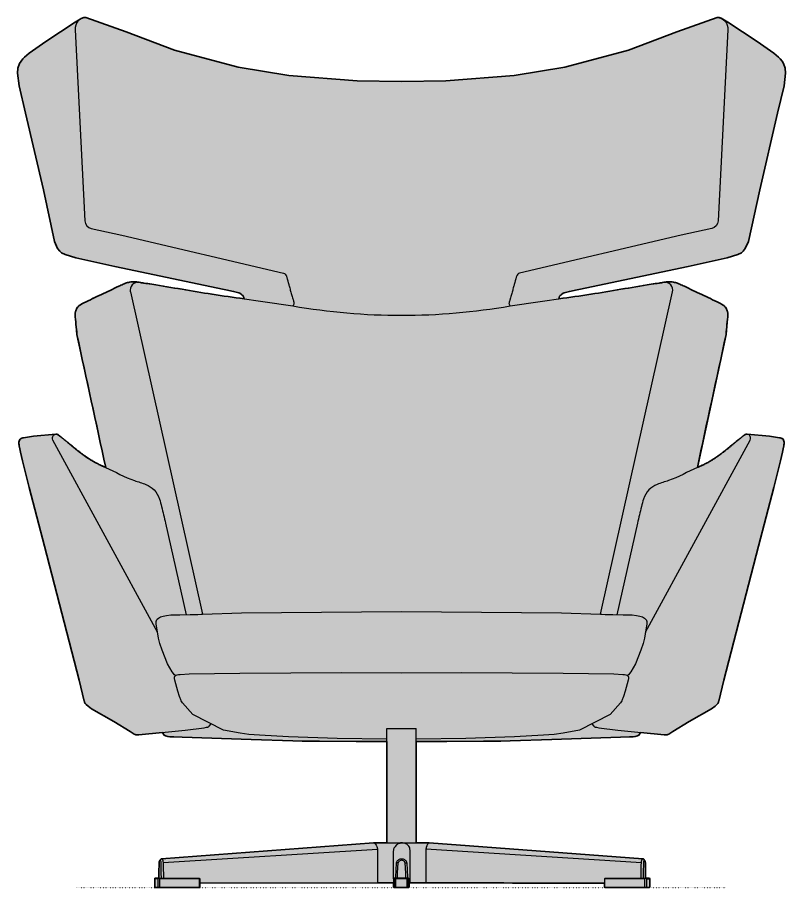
# Model space of a CAD drawing. Header units: millimetres. Extents: x -75 to 2098, y -1378 to 1089.
# Drawn here: x -73 to 888, y 0 to 1089 of the extents above; entities that cross this region are included whole.
import ezdxf

# ---------------------------------------------------------------- set-up
doc = ezdxf.new("R2010")
doc.units = ezdxf.units.MM
doc.linetypes.add('Dots', pattern=[1, 0, -1])
doc.layers.add('Blocks', color=7, linetype='Continuous')
doc.layers.add('Blocks$Fill', color=7, linetype='Continuous', true_color=0xffffff)
for name, color, linetype, lineweight, true_color in [('Blocks$Inner', 7, 'Continuous', 25, 0x007f00), ('Blocks$Outline', 7, 'Continuous', 35, 0xff3f3f), ('Groud', 7, 'Dots', 25, 0x243775)]:
    doc.layers.add(name, color=color, linetype=linetype, lineweight=lineweight, true_color=true_color)

# ---------------------------------------------------------------- blocks, each defined once
blk = doc.blocks.new('Oksen Lounge Chair Front')
at = {"layer": 'Blocks$Fill'}
blk.add_hatch(color=256, dxfattribs=at).paths.add_polyline_path([(-25.3, 567.4), (-53.2, 564.9), (-65.9, 563.1), (-66.8, 562.9), (-67.5, 562.7), (-68, 562.5), (-68.5, 562.3), (-69.2, 562), (-70.1, 561.2), (-70.9, 560.1), (-71.3, 558.8), (-71.5, 557.5), (-71.4, 555.3), (-71.3, 554.1), (-71.1, 552.8), (-70.5, 549.2), (-69.6, 545.1), (10.3, 233.2), (10.5, 232.8), (10.8, 232), (11, 231.4), (11.6, 230.4), (12, 229.8), (12.6, 229.2), (15, 226.9), (19.4, 223.9), (47.5, 207.8), (67.7, 195.3), (72.9, 191.9), (73.9, 191.5), (74.2, 191.4), (74.4, 191.4), (74.6, 191.3), (74.8, 191.3), (75, 191.3), (75.3, 191.2), (76, 191.2), (78.7, 191.2), (108.3, 194.1), (108.5, 193.4), (109.4, 191.9), (110.3, 190.9), (110.9, 190.4), (112, 189.9), (114.8, 189.2), (117.4, 188.9), (122.2, 188.6), (283, 183.2), (388.7, 183), (388.7, 56), (372.2, 56.1), (106.9, 36.2), (106.9, 36.2), (106.9, 36.2), (106.8, 36.2), (106.8, 36.2), (106.8, 36.2), (106.8, 36.2), (106.8, 36.2), (106.7, 36.2), (106.7, 36.2), (106.7, 36.1), (106.7, 36.1), (106.6, 36.1), (106.6, 36.1), (106.6, 36.1), (106.6, 36.1), (106.6, 36.1), (106.1, 35.6), (105.9, 35.3), (104.8, 34), (104.7, 33.9), (104.7, 33.9), (104.7, 33.9), (104.7, 33.8), (104.6, 33.8), (104.6, 33.7), (104.6, 33.7), (104.6, 33.7), (104.5, 33.6), (104.5, 33.6), (104.5, 33.5), (104.5, 33.5), (104.4, 33.3), (104.4, 33.2), (104.3, 33.1), (104.3, 33), (104.2, 32.8), (104.2, 32.7), (104.1, 32.5), (104.1, 32.3), (104.1, 32.1), (104, 31.8), (104, 31.6), (103.9, 31.3), (103.9, 31.1), (103.9, 30.8), (103.6, 11.6), (98.8, 11.6), (98.4, 10.9), (98.4, 0.7), (98.8, 0), (154.3, 0), (155, 0.7), (155, 5.7), (397.4, 5.8), (397.4, 0.7), (398.1, 0), (416, 0), (416.7, 0.7), (416.7, 5.7), (418.2, 5.8), (437.6, 5.8), (661.2, 5.7), (661.2, 0.7), (661.9, 0), (717.4, 0), (717.8, 0.7), (717.8, 10.9), (717.4, 11.6), (712.6, 11.6), (712.3, 30.8), (712.2, 32), (712, 33), (711.7, 33.7), (711.4, 34.1), (711.3, 34.2), (710.1, 35.6), (709.6, 36.1), (709.6, 36.1), (709.6, 36.1), (709.6, 36.1), (709.5, 36.2), (709.5, 36.2), (709.5, 36.2), (709.5, 36.2), (709.5, 36.2), (709.5, 36.2), (709.4, 36.2), (709.4, 36.2), (709.4, 36.2), (709.4, 36.2), (709.4, 36.2), (709.4, 36.2), (709.3, 36.2), (709.3, 36.2), (709.3, 36.2), (709.3, 36.2), (709.3, 36.2), (442, 56.1), (425.7, 56), (425.7, 183), (595.3, 185.2), (697.1, 188.9), (699.6, 189.2), (702.4, 189.9), (703.5, 190.4), (704.1, 190.9), (705.1, 191.9), (705.9, 193.4), (706.2, 194.1), (735.7, 191.2), (738.4, 191.2), (739.1, 191.2), (739.4, 191.3), (739.7, 191.3), (739.9, 191.3), (740.1, 191.4), (740.2, 191.4), (740.6, 191.5), (741.5, 191.9), (746.7, 195.3), (767, 207.8), (795, 223.9), (799.5, 226.9), (801.8, 229.2), (802.4, 229.8), (802.8, 230.4), (803.4, 231.4), (803.7, 232), (804, 232.8), (804.1, 233.2), (810.6, 259.8), (884.9, 549.2), (885.6, 552.8), (885.7, 554.1), (885.9, 555.3), (885.9, 557.5), (885.7, 558.8), (885.3, 560.1), (884.6, 561.2), (883.6, 562), (882.9, 562.3), (882.4, 562.5), (881.9, 562.7), (881.2, 562.9), (880.3, 563.1), (867.7, 564.9), (839.7, 567.4), (839.6, 567.5), (839.5, 567.5), (839.4, 567.5), (839.3, 567.5), (839.2, 567.5), (839.1, 567.5), (839, 567.5), (838.9, 567.5), (838.8, 567.5), (838.7, 567.5), (838.6, 567.4), (838.5, 567.4), (838.4, 567.4), (838.3, 567.4), (838.2, 567.4), (838.1, 567.4), (838, 567.3), (837.9, 567.3), (837.8, 567.3), (837.7, 567.3), (837.6, 567.2), (837.5, 567.2), (837.4, 567.2), (837.3, 567.1), (837.2, 567.1), (837.1, 567), (837, 567), (836.9, 567), (836.8, 566.9), (836.8, 566.9), (836.7, 566.8), (836.6, 566.8), (824.6, 557.1), (815.3, 549.4), (810.5, 545.6), (805.7, 542), (800.8, 538.5), (798.4, 536.9), (795.8, 535.3), (793.3, 533.7), (790.7, 532.3), (788.1, 530.8), (785.4, 529.5), (777.4, 525.8), (813.3, 692.3), (815.6, 717.3), (815.1, 720.9), (813.4, 725.1), (812.5, 726.5), (811.9, 727.1), (811, 728), (810.1, 728.8), (809, 729.5), (807.7, 730.3), (804.7, 731.9), (782.8, 742.4), (755.5, 755.3), (752.5, 756.5), (750.1, 757.2), (749.5, 757.4), (748.9, 757.5), (748.3, 757.7), (747.7, 757.8), (747.2, 757.9), (746.7, 757.9), (746.2, 758), (745.7, 758.1), (745.2, 758.1), (744.7, 758.1), (743.8, 758.2), (742.8, 758.2), (741.8, 758.2), (740.8, 758.1), (739.8, 758.1), (738.7, 758), (735.3, 757.6), (729.6, 756.6), (719.4, 755.2), (604, 736.9), (604.4, 738.7), (605.1, 740.1), (605.6, 740.9), (606.4, 741.7), (607.4, 742.5), (609.5, 743.9), (610.7, 744.4), (617.3, 746.2), (626.9, 748.2), (814.5, 788.2), (828, 792.2), (832.6, 794.7), (834.6, 796.5), (837.4, 800.1), (841.3, 808.8), (855.4, 873.5), (885.8, 1003.4), (887.8, 1019.2), (887.1, 1025.6), (885, 1031.4), (883.3, 1034.3), (880.8, 1037.3), (878.9, 1039.3), (872.9, 1044.3), (852.4, 1058.8), (815.4, 1083.4), (809.4, 1087.1), (808.1, 1087.7), (807, 1088.2), (805.8, 1088.6), (804.7, 1088.9), (803.5, 1089.1), (802, 1089.2), (751.7, 1071.1), (691.3, 1048.2), (611.6, 1026.8), (548.2, 1016.6), (462.8, 1009.7), (407.2, 1009), (351.7, 1009.7), (266.3, 1016.6), (202.8, 1026.8), (123.1, 1048.2), (62.7, 1071.1), (12.4, 1089.2), (10.9, 1089.1), (9.7, 1088.9), (8.6, 1088.6), (7.5, 1088.2), (6.3, 1087.7), (5, 1087.1), (-1, 1083.4), (-37.9, 1058.8), (-58.5, 1044.3), (-64.4, 1039.3), (-66.4, 1037.3), (-68.8, 1034.3), (-70.6, 1031.4), (-72.7, 1025.6), (-73.3, 1019.2), (-71.3, 1003.4), (-63.1, 969.5), (-26.9, 808.8), (-23, 800.1), (-20.2, 796.5), (-18.2, 794.7), (-13.6, 792.2), (-0.1, 788.2), (48.7, 777.5), (197.1, 746.2), (203.7, 744.4), (204.9, 743.9), (207, 742.5), (208, 741.7), (208.8, 740.9), (209.3, 740.1), (210, 738.7), (210.4, 736.9), (84.8, 756.6), (79.1, 757.6), (78.9, 757.6), (75.7, 758), (74.6, 758.1), (73.6, 758.1), (72.7, 758.2), (71.7, 758.2), (70.7, 758.2), (69.7, 758.1), (69.2, 758.1), (68.7, 758.1), (68.2, 758), (67.7, 757.9), (67.2, 757.9), (66.8, 757.8), (66.1, 757.7), (65.5, 757.5), (64.9, 757.4), (64.3, 757.2), (61.9, 756.5), (58.9, 755.3), (53.4, 752.7), (9.8, 731.9), (6.7, 730.3), (5.5, 729.5), (4.4, 728.8), (3.4, 728), (2.6, 727.1), (2, 726.5), (1, 725.1), (-0.7, 720.9), (-1.2, 717.3), (1.1, 692.3), (37.1, 525.8), (29, 529.5), (26.3, 530.8), (23.7, 532.3), (21.1, 533.7), (18.6, 535.3), (16.1, 536.9), (13.6, 538.5), (8.7, 542), (3.9, 545.6), (-10.2, 557.1), (-22.2, 566.8), (-22.3, 566.8), (-22.3, 566.9), (-22.4, 566.9), (-22.5, 567), (-22.6, 567), (-22.7, 567), (-22.8, 567.1), (-22.9, 567.1), (-23, 567.2), (-23.1, 567.2), (-23.1, 567.2), (-23.2, 567.3), (-23.3, 567.3), (-23.4, 567.3), (-23.5, 567.3), (-23.6, 567.4), (-23.7, 567.4), (-23.8, 567.4), (-23.9, 567.4), (-24, 567.4), (-24.1, 567.4), (-24.3, 567.5), (-24.4, 567.5), (-24.5, 567.5), (-24.6, 567.5), (-24.7, 567.5), (-24.8, 567.5), (-24.9, 567.5), (-25, 567.5), (-25.1, 567.5), (-25.2, 567.5)], flags=0)
at = {"layer": 'Blocks$Inner'}
for p, q in [((-1.2, 1073.8), (11.1, 834.6)), ((815.6, 1073.8), (803.3, 834.6)), ((68, 745.5), (158.1, 342.2)), ((656.4, 342.2), (746.4, 745.5)), ((101.9, 319.9), (-29.1, 560.1)), ((712.5, 319.9), (843.6, 560.1)), ((425.7, 55.4), (425.7, 199.3)), ((108.5, 193.4), (108.3, 194.1)), ((705.9, 193.4), (706.2, 194.1)), ((102.5, 10.9), (102.5, 0.7)), ((105, 0.7), (105, 10.9)), ((398.3, 0.7), (398.3, 10.9)), ((400.3, 0.7), (400.3, 10.9)), ((413.7, 10.9), (413.7, 0.7)), ((415.7, 0.7), (415.7, 10.9)), ((711.6, 0.7), (711.6, 10.9)), ((714, 0.7), (714, 10.9)), ((661.9, 0), (661.2, 0.7))]:
    blk.add_line(p, q, dxfattribs=at)
for points in [[(210.5, 736.6), (210, 738.7), (209.3, 740.1), (208.8, 740.9), (208, 741.7), (207, 742.5), (204.9, 743.9), (203.7, 744.4), (197.1, 746.2), (187.6, 748.2), (185.3, 748.7), (48.7, 777.5), (-0.1, 788.2), (-13.6, 792.2), (-18.2, 794.7), (-20.2, 796.5), (-23, 800.1), (-26.9, 808.8), (-40.9, 873.5), (-63.1, 969.5), (-71.3, 1003.4), (-73.3, 1019.2), (-72.7, 1025.6), (-70.6, 1031.4), (-68.8, 1034.3), (-66.4, 1037.3), (-64.4, 1039.3), (-58.5, 1044.3), (-37.9, 1058.8), (-1, 1083.4), (5, 1087.1), (6.3, 1087.7), (7.5, 1088.2), (8.6, 1088.6), (9.7, 1088.9), (10.9, 1089.1), (12.4, 1089.2), (62.7, 1071.1), (123.1, 1048.2), (202.8, 1026.8), (266.3, 1016.6), (351.7, 1009.7), (407.2, 1009), (462.8, 1009.7), (548.2, 1016.6), (611.6, 1026.8), (691.3, 1048.2), (751.7, 1071.1), (802, 1089.2), (803.5, 1089.1), (804.7, 1088.9), (805.8, 1088.6), (807, 1088.2), (808.1, 1087.7), (809.4, 1087.1), (815.4, 1083.4), (852.4, 1058.8), (872.9, 1044.3), (878.9, 1039.3), (880.8, 1037.3), (883.3, 1034.3), (885, 1031.4), (887.1, 1025.6), (887.8, 1019.2), (885.8, 1003.4), (877.5, 969.5), (855.4, 873.5), (841.3, 808.8), (837.4, 800.1), (834.6, 796.5), (832.6, 794.7), (828, 792.2), (814.5, 788.2), (765.7, 777.5), (629.2, 748.7), (626.9, 748.2), (617.3, 746.2), (610.7, 744.4), (609.5, 743.9), (607.4, 742.5), (606.4, 741.7), (605.6, 740.9), (605.1, 740.1), (604.4, 738.7), (604, 736.6)], [(19, 825), (57.1, 816.6), (259.5, 769)], [(795.5, 825), (757.3, 816.6), (554.9, 769)], [(37.1, 525.8), (1.1, 692.3), (-1.2, 717.3), (-0.7, 720.9), (1, 725.1), (2, 726.5), (2.6, 727.1), (3.4, 728), (4.4, 728.8), (5.5, 729.5), (6.7, 730.3), (9.8, 731.9), (31.7, 742.4), (53.4, 752.7), (58.9, 755.3), (61.9, 756.5)], [(84.8, 756.6), (95, 755.2), (170.2, 742.6), (268.3, 728.6), (271.3, 728.1)], [(543.1, 728.1), (546.1, 728.6), (644.2, 742.6), (719.4, 755.2), (729.6, 756.6)], [(752.5, 756.5), (755.5, 755.3), (761.1, 752.7), (782.8, 742.4), (804.7, 731.9), (807.7, 730.3), (809, 729.5), (810.1, 728.8), (811, 728), (811.9, 727.1), (812.5, 726.5), (813.4, 725.1), (815.1, 720.9), (815.6, 717.3), (813.3, 692.3), (777.4, 525.8)], [(-25.3, 567.4), (-53.2, 564.9), (-65.9, 563.1), (-66.8, 562.9), (-67.5, 562.7), (-68, 562.5), (-68.5, 562.3), (-69.2, 562), (-70.1, 561.2), (-70.9, 560.1), (-71.3, 558.8), (-71.5, 557.5), (-71.4, 555.3), (-71.3, 554.1), (-71.1, 552.8), (-70.5, 549.2), (-69.6, 545.1), (-66.9, 534.2), (-58.5, 500.8), (-39.4, 427.2), (3.8, 259.8), (10.3, 233.2), (10.5, 232.8), (10.8, 232), (11, 231.4), (11.6, 230.4), (12, 229.8), (12.6, 229.2), (15, 226.9), (19.4, 223.9), (47.5, 207.8), (67.7, 195.3), (72.9, 191.9), (73.9, 191.5), (74.2, 191.4), (74.4, 191.4), (74.6, 191.3), (74.8, 191.3), (75, 191.3), (75.3, 191.2), (76, 191.2), (78.7, 191.2), (136.6, 196.9), (160.3, 200), (163.4, 200.6), (164.5, 200.9), (165, 201), (165.4, 201.2), (165.7, 201.3), (166, 201.5), (166.3, 201.6), (166.7, 202), (169.2, 204.8)], [(645.3, 204.8), (647.7, 202), (648.1, 201.6), (648.4, 201.5), (648.7, 201.3), (649, 201.2), (649.4, 201), (649.9, 200.9), (651, 200.6), (654.1, 200), (677.8, 196.9), (735.7, 191.2), (738.4, 191.2), (739.1, 191.2), (739.4, 191.3), (739.7, 191.3), (739.9, 191.3), (740.1, 191.4), (740.2, 191.4), (740.6, 191.5), (741.5, 191.9), (746.7, 195.3), (767, 207.8), (795, 223.9), (799.5, 226.9), (801.8, 229.2), (802.4, 229.8), (802.8, 230.4), (803.4, 231.4), (803.7, 232), (804, 232.8), (804.1, 233.2), (810.6, 259.8), (853.9, 427.2), (872.9, 500.8), (881.4, 534.2), (884, 545.1), (884.9, 549.2), (885.6, 552.8), (885.7, 554.1), (885.9, 555.3), (885.9, 557.5), (885.7, 558.8), (885.3, 560.1), (884.6, 561.2), (883.6, 562), (882.9, 562.3), (882.4, 562.5), (881.9, 562.7), (881.2, 562.9), (880.3, 563.1), (867.7, 564.9), (839.7, 567.4)], [(111.9, 456.1), (137.7, 341.6)], [(702.5, 456.1), (676.7, 341.6)], [(124.4, 265.3), (123.2, 266.5), (120.3, 270.2), (114.3, 280.2), (107.6, 297.2), (105, 305.5), (104.1, 309), (103.3, 312.2), (102.6, 315.3), (101.9, 319.9), (100.4, 330.1), (100.3, 331), (100.2, 331.9), (100.3, 332.6), (100.4, 333.3), (100.5, 334), (100.8, 334.7), (101.2, 335.3), (101.7, 336), (103.3, 337.4), (105.7, 338.7), (108.9, 339.8), (113.1, 340.7), (118.6, 341.2), (129.7, 341.6), (142.8, 341.8), (148.1, 341.9), (150.1, 341.9), (150.9, 341.9), (152.2, 342), (156.7, 342.2), (157.2, 342.2), (158.1, 342.2), (207.1, 344), (407.2, 345.5), (607.3, 344), (656.3, 342.2), (657.2, 342.2), (657.7, 342.2), (662.2, 342), (663.5, 341.9), (664.3, 341.9), (666.3, 341.9), (671.6, 341.8), (684.7, 341.6), (695.8, 341.2), (701.4, 340.7), (705.6, 339.8), (708.7, 338.7), (711.1, 337.4), (712.7, 336), (713.2, 335.3), (713.6, 334.7), (713.9, 334), (714.1, 333.3), (714.2, 332.6), (714.2, 331.9), (714.1, 331), (714, 330.1), (712.5, 319.9), (711.8, 315.3), (711.1, 312.2), (710.4, 309), (709.4, 305.5), (706.8, 297.2), (700.1, 280.2), (694.2, 270.2), (691.2, 266.5), (690.1, 265.3)], [(388.9, 185.9), (326.8, 186.7), (265.8, 188.6), (229.7, 190.6), (216.3, 191.8), (205.2, 193.1), (184.4, 196.9), (146.1, 216.8), (133.4, 231.1), (131.7, 233.6), (131.3, 234.6), (131, 235.2), (130.6, 236.1), (130.2, 237.2), (129.5, 239.3), (127.4, 245.9), (123.5, 259.6), (123.1, 261.7), (123.1, 262.6), (123.1, 263.2), (123.3, 263.8), (123.5, 264.3), (123.8, 264.8), (124.2, 265.2), (124.7, 265.6), (125.4, 265.9), (126.4, 266.2), (128, 266.6), (130.3, 266.9), (141.4, 267.4), (205.1, 268.4), (332.6, 269.3), (407.2, 269), (481.8, 269.3), (609.3, 268.4), (673, 267.4), (684.2, 266.9), (686.4, 266.6), (688, 266.2), (689, 265.9), (689.7, 265.6), (690.2, 265.2), (690.7, 264.8), (690.9, 264.3), (691.1, 263.8), (691.3, 263.2), (691.3, 262.6), (691.3, 261.7), (691, 259.6), (687, 245.9), (684.9, 239.3), (684.2, 237.2), (683.8, 236.1), (683.4, 235.2), (683.2, 234.6), (682.7, 233.6), (681.1, 231.1), (668.3, 216.8), (630, 196.9), (609.3, 193.1), (598.2, 191.8), (584.7, 190.6), (548.6, 188.6), (487.7, 186.7), (425.5, 185.9)], [(388.7, 55.4), (388.7, 199.3), (425.7, 199.3)], [(388.9, 183), (350.4, 183), (304.6, 183.1), (286.9, 183.2), (283, 183.2), (271.2, 183.5), (219.2, 185.2), (133, 188.3), (122.2, 188.6), (117.4, 188.9), (114.8, 189.2), (112, 189.9), (110.9, 190.4), (110.3, 190.9), (109.4, 191.9), (108.5, 193.4)], [(425.5, 183), (464, 183), (509.8, 183.1), (527.5, 183.2), (531.4, 183.2), (543.2, 183.5), (595.3, 185.2), (681.4, 188.3), (692.3, 188.6), (697.1, 188.9), (699.6, 189.2), (702.4, 189.9), (703.5, 190.4), (704.1, 190.9), (705.1, 191.9), (705.9, 193.4)], [(106.9, 36.2), (372.2, 56.1), (409.3, 56), (409.7, 56), (410.2, 56), (410.6, 56), (411, 56), (411.5, 56), (411.9, 56), (412.3, 56), (412.8, 56), (413.2, 56), (413.7, 56), (414.1, 56), (414.6, 56), (415, 56), (415.5, 56), (416, 56), (416.5, 56), (416.9, 56), (417.4, 56), (417.9, 56), (418.4, 56), (418.9, 56), (419.4, 56), (419.9, 56), (420.4, 56), (420.9, 56), (421.5, 56), (422, 56), (422.5, 56), (423.1, 56), (423.6, 56), (424.2, 56), (424.8, 56), (425.3, 56), (425.9, 56), (426.5, 56.1), (427.1, 56.1), (442, 56.1)], [(709.3, 36.2), (442, 56.1)], [(377.2, 47.8), (109, 31.1)], [(437.6, 5.8), (418.2, 5.8), (418.2, 26.7), (418.2, 46.1)], [(707.3, 31.1), (437.7, 47.9)], [(104.8, 34), (104.9, 34.1), (105, 34.2), (105.1, 34.4), (105.2, 34.5), (105.4, 34.7), (105.6, 34.9), (105.7, 35.1), (105.9, 35.3), (106.1, 35.6), (106.6, 36.1)], [(712.6, 11.6), (712.5, 18.2), (712.3, 30.8), (712.2, 32), (712, 33), (711.7, 33.7), (711.3, 34.2)], [(103.9, 30.8), (103.7, 18.3), (103.6, 11.6)], [(106.8, 11.6), (106.7, 18.2), (106.5, 30.8)], [(402.1, 11.6), (402.4, 18.3), (403, 30.8)], [(412.8, 11.6), (412.5, 18.2), (411.8, 30.8)], [(709.8, 30.8), (709.6, 18.3), (709.5, 11.6)], [(98.4, 10.9), (98.8, 11.6), (154.3, 11.6)], [(103.4, 11.6), (102.5, 10.9), (98.4, 10.9), (98.4, 0.7), (102.5, 0.7), (103.4, 0)], [(155, 10.9), (105, 10.9), (104.1, 11.6)], [(397.4, 10.9), (397.4, 0.7), (398.1, 0), (416, 0), (416.7, 0.7), (416.7, 10.9), (416, 11.6), (398.1, 11.6), (397.4, 10.9), (398.3, 10.9), (399, 11.6)], [(414.5, 11.6), (413.7, 10.9), (400.3, 10.9), (399.6, 11.6)], [(416.7, 10.9), (415.7, 10.9), (415, 11.6)], [(661.9, 11.6), (661.2, 10.9), (661.2, 0.7), (711.6, 0.7), (712.4, 0)], [(712.4, 11.6), (711.6, 10.9), (661.2, 10.9)], [(713.2, 11.6), (714, 10.9), (717.8, 10.9), (717.8, 0.7), (717.4, 0), (661.9, 0), (661.7, 0.7), (661.7, 10.9), (661.9, 11.6), (717.4, 11.6), (717.8, 10.9)], [(154.3, 0), (98.8, 0), (98.4, 0.7)], [(104.1, 0), (105, 0.7), (155, 0.7)], [(397.4, 5.8), (377.3, 5.8), (155, 5.7)], [(397.4, 0.7), (398.3, 0.7), (399, 0)], [(399.6, 0), (400.3, 0.7), (413.7, 0.7), (414.5, 0)], [(415, 0), (415.7, 0.7), (416.7, 0.7)], [(713.2, 0), (714, 0.7), (717.8, 0.7)]]:
    blk.add_lwpolyline(points, dxfattribs=at)
blk.add_lwpolyline([(154.3, 0), (154.5, 0.7), (154.5, 10.9), (154.3, 11.6), (155, 10.9), (155, 0.7)], close=True, dxfattribs=at)
at = {"layer": 'Blocks$Inner', "extrusion": (0, 0, -1)}
for centre, radius, start, end in [((-801.2, 1074.8), 14.4, 93.2106, 183.9121), ((-793.3, 834.7), 10, 181.0122, 257.6635), ((-258.4, 764.1), 5, 103.2424, 163.2209), ((24.7, 562.5), 5, 331.9413, 120.6678)]:
    blk.add_arc(centre, radius, start, end, dxfattribs=at)
at = {"layer": 'Blocks$Inner'}
for centre, radius, start, end in [((13.2, 1074.8), 14.4, 93.2106, 183.9121), ((21.1, 834.7), 10, 181.0122, 257.6635), ((556.1, 764.1), 5, 103.2424, 163.2209), ((77.7, 747.7), 10, 82.0063, 192.5931), ((736.7, 747.7), 10, 347.4069, 97.9937), ((407.2, 1503.7), 787.4, 260.0608, 270.0008), ((407.2, 1503.7), 787.4, 269.9992, 279.9392), ((839.1, 562.5), 5, 331.9413, 120.6678)]:
    blk.add_arc(centre, radius, start, end, dxfattribs=at)
for points, knots in [([(263.2, 765.6), (263.2, 765.6), (263.3, 765), (263.7, 763.9), (264.1, 762.3), (264.5, 761), (264.8, 759.8), (265.2, 758.5), (265.5, 757.1), (265.9, 755.8), (266.3, 754.5), (266.7, 752.7), (267.4, 750.5), (268.1, 747.8), (268.9, 745.1), (269.4, 743.3), (269.6, 742.4)], [527.9387496, 527.9387496, 527.9387496, 527.9387496, 527.9397784, 527.9675562, 527.995334, 528.0231117, 528.0508895, 528.0786673, 528.1064451, 528.1342229, 528.1620006, 528.1897784, 528.245334, 528.3008895, 528.3564451, 528.4120005, 528.4120005, 528.4120005, 528.4120005]), ([(551.3, 765.6), (551.3, 765.6), (551.1, 765), (550.8, 763.9), (550.3, 762.3), (550, 761), (549.6, 759.8), (549.3, 758.5), (548.9, 757.1), (548.5, 755.8), (548.2, 754.5), (547.7, 752.7), (547.1, 750.5), (546.3, 747.8), (545.6, 745.1), (545, 743.3), (544.8, 742.4)], [505.1167104, 505.1167104, 505.1167104, 505.1167104, 505.1177392, 505.145517, 505.1732948, 505.2010726, 505.2288503, 505.2566281, 505.2844059, 505.3121837, 505.3399614, 505.3677392, 505.4232948, 505.4788503, 505.5344059, 505.5899613, 505.5899613, 505.5899613, 505.5899613]), ([(61.9, 756.5), (63.5, 757), (67.6, 758.2), (73.5, 758.3), (77.6, 757.8), (79.1, 757.6)], [15, 15, 15, 15, 20.03161, 27.914851, 32.442059, 32.442059, 32.442059, 32.442059]), ([(735.3, 757.6), (736.8, 757.8), (740.9, 758.3), (746.8, 758.2), (750.9, 757), (752.5, 756.5)], [325.215295, 325.215295, 325.215295, 325.215295, 329.742503, 337.625744, 342.657354, 342.657354, 342.657354, 342.657354]), ([(269.6, 742.4), (269.9, 741.5), (270.4, 739.7), (271.1, 737.5), (271.7, 735.5), (272, 734.3), (272.3, 733.4), (272.5, 732.5), (272.7, 731.7), (272.7, 731), (272.7, 730.6), (271.7, 728.5)], [528.4120005, 528.4120005, 528.4120005, 528.4120005, 528.4675561, 528.5231116, 528.5508894, 528.5786672, 528.5925561, 528.606445, 528.6342227, 528.6481116, 528.6595913, 528.6595913, 528.6595913, 528.6595913]), ([(544.8, 742.4), (544.5, 741.5), (544, 739.7), (543.3, 737.5), (542.8, 735.5), (542.4, 734.3), (542.1, 733.4), (541.9, 732.5), (541.7, 731.7), (541.7, 731), (541.7, 730.6), (542.8, 728.5)], [505.5899613, 505.5899613, 505.5899613, 505.5899613, 505.6455169, 505.7010724, 505.7288502, 505.756628, 505.7705169, 505.7844058, 505.8121836, 505.8260724, 505.8375521, 505.8375521, 505.8375521, 505.8375521]), ([(-10.2, 557.1), (2.2, 546.7), (17, 534.5), (46.5, 521.9), (65, 511.1), (86.7, 505.6), (98.7, 498.4), (104.3, 487.5), (108.1, 473.2), (110.4, 463), (111.9, 456.1)], [296.868298, 296.868298, 296.868298, 296.868298, 344.765195, 353.609372, 393.123873, 408.279994, 420.524509, 433.813934, 443.782395, 465.011738, 465.011738, 465.011738, 465.011738]), ([(824.6, 557.1), (812.2, 546.7), (797.5, 534.5), (767.9, 521.9), (749.4, 511.1), (727.8, 505.6), (715.7, 498.4), (710.1, 487.5), (706.4, 473.2), (704.1, 463), (702.5, 456.1)], [296.868298, 296.868298, 296.868298, 296.868298, 344.765195, 353.609372, 393.123873, 408.279994, 420.524509, 433.813934, 443.782395, 465.011738, 465.011738, 465.011738, 465.011738]), ([(373.5, 55.6), (373.6, 55.5), (373.8, 55.4), (373.9, 55.2), (374.8, 54.2)], [0.16666667, 0.16666667, 0.16666667, 0.16666667, 0.21666667, 0.23601956, 0.23601956, 0.23601956, 0.23601956]), ([(401.2, 53.7), (401.3, 53.8), (401.5, 53.9), (401.9, 54.2), (402.4, 54.5), (402.6, 54.6)], [23.6986267, 23.6986267, 23.6986267, 23.6986267, 23.7044755, 23.7669755, 23.8265397, 23.8265397, 23.8265397, 23.8265397]), ([(404.7, 55.6), (404.2, 55.4), (403.2, 55), (402.3, 54.5), (401.9, 54.2)], [0.6116339, 0.6116339, 0.6116339, 0.6116339, 0.6666667, 0.7210419, 0.7210419, 0.7210419, 0.7210419]), ([(404, 55.3), (404.2, 55.4), (404.8, 55.6), (405.3, 55.7), (405.6, 55.8)], [0.6825847, 0.6825847, 0.6825847, 0.6825847, 0.75, 0.817091, 0.817091, 0.817091, 0.817091]), ([(407.9, 56.1), (407.3, 56.1), (406.6, 56), (405.8, 55.9), (405.5, 55.8)], [0.50204881, 0.50204881, 0.50204881, 0.50204881, 0.55555556, 0.58246508, 0.58246508, 0.58246508, 0.58246508]), ([(415.2, 53.1), (414.4, 53.9), (413.4, 54.6), (412.3, 55.1), (412.1, 55.2)], [-0.8019227, -0.8019227, -0.8019227, -0.8019227, -0.6932407, -0.67556, -0.67556, -0.67556, -0.67556]), ([(442, 56.1), (439.9, 54.4), (439.6, 53.9), (439, 52.8), (438.6, 51.9), (438.4, 51.1)], [267.647969, 267.647969, 267.647969, 267.647969, 267.697969, 267.747969, 267.8158789, 267.8158789, 267.8158789, 267.8158789]), ([(376, 52.1), (376.1, 51.7), (376.4, 51.1), (376.7, 50.3), (376.8, 49.7), (377.1, 48.5)], [0.4026862, 0.4026862, 0.4026862, 0.4026862, 0.4709386, 0.5542719, 0.5996137, 0.5996137, 0.5996137, 0.5996137]), ([(377.2, 47.8), (377.2, 46.1), (377.2, 42.6), (377.2, 35.6), (377.3, 28.6), (377.3, 21.6), (377.3, 17.2), (377.3, 13.7), (377.3, 11.1), (377.3, 8.5), (377.3, 6.8), (377.3, 5.8)], [0.646425, 0.646425, 0.646425, 0.646425, 0.771425, 0.896425, 1.146425, 1.271425, 1.396425, 1.458925, 1.521425, 1.583925, 1.646425, 1.646425, 1.646425, 1.646425]), ([(418.2, 46.6), (417.5, 49.7), (416.9, 51.1), (415.9, 52.4), (415.2, 53.1)], [-0.9658783, -0.9658783, -0.9658783, -0.9658783, -0.9130338, -0.8019227, -0.8019227, -0.8019227, -0.8019227]), ([(437.7, 47.9), (437.7, 47.6), (437.6, 47.2), (437.6, 46.6), (437.6, 46.1), (437.6, 45.7), (437.6, 45.1), (437.6, 44.4), (437.6, 43.5), (437.6, 42.3), (437.6, 40.3), (437.6, 37.4), (437.6, 35), (437.6, 33.9)], [267.9375323, 267.9375323, 267.9375323, 267.9375323, 267.9583656, 267.9687823, 267.979199, 267.9896156, 268.0000323, 268.0208656, 268.041699, 268.0625323, 268.104199, 268.1875323, 268.270863, 268.270863, 268.270863, 268.270863]), ([(438.4, 51.1), (438.3, 50.9), (438, 49.9), (437.8, 48.8), (437.7, 47.9)], [267.8158789, 267.8158789, 267.8158789, 267.8158789, 267.8375323, 267.9375323, 267.9375323, 267.9375323, 267.9375323]), ([(105.2, 34.2), (105, 34.2), (104.6, 33.9), (104.1, 32.6), (103.9, 31.5), (103.9, 30.8)], [2.6001308, 2.6001308, 2.6001308, 2.6001308, 2.8325888, 2.987826, 3.2063677, 3.2063677, 3.2063677, 3.2063677]), ([(106.5, 30.8), (106.4, 31.7), (106.2, 33), (105.7, 34), (105.4, 34.2), (105.3, 34.2), (105.2, 34.2)], [2, 2, 2, 2, 2.2907772, 2.4455912, 2.5616087, 2.6001308, 2.6001308, 2.6001308, 2.6001308]), ([(401.1, 31.2), (401.2, 31.8), (401.7, 33), (402.9, 34.6), (404.6, 35.7), (407.1, 36.4), (409.8, 36), (412, 34.5), (413.2, 33), (413.7, 31.7), (413.8, 31.1)], [1, 1, 1, 1, 1.111111, 1.222222, 1.333333, 1.444444, 1.666667, 1.777778, 1.888889, 2, 2, 2, 2]), ([(411.8, 30.7), (411.7, 31.4), (411.1, 32.6), (409.5, 33.9), (407.4, 34.4), (405.4, 33.9), (403.8, 32.6), (403.2, 31.5), (403, 30.8)], [-1.211827, -1.211827, -1.211827, -1.211827, -0.991516, -0.840652, -0.606703, -0.37232, -0.21833, 0, 0, 0, 0]), ([(437.6, 33.9), (437.6, 32.7), (437.6, 30.4), (437.6, 25.7), (437.6, 19.8), (437.6, 12.8), (437.6, 8.1), (437.6, 5.8)], [268.270863, 268.270863, 268.270863, 268.270863, 268.3541963, 268.4375296, 268.6041963, 268.770863, 268.9375296, 268.9375296, 268.9375296, 268.9375296]), ([(707.3, 31.1), (707.4, 31.7), (707.5, 32.8), (707.8, 34.1), (708.2, 35.2), (708.8, 36.2), (709.3, 36.3), (709.6, 36.1)], [1, 1, 1, 1, 1.166667, 1.333333, 1.5, 1.666667, 2, 2, 2, 2]), ([(711.3, 34.2), (711.2, 34.2), (711.1, 34.2), (710.8, 34.2), (710.4, 33.7), (710, 32.6), (709.8, 31.5), (709.8, 30.8)], [6, 6, 6, 6, 6.0772632, 6.154184, 6.309668, 6.4650104, 6.6761085, 6.6761085, 6.6761085, 6.6761085]), ([(109, 31.1), (109.1, 26.8), (109.2, 20.3), (109.3, 13.9), (109.3, 11.6)], [1, 1, 1, 1, 1.5, 1.7658349, 1.7658349, 1.7658349, 1.7658349]), ([(400.1, 11.6), (400.2, 13.9), (400.5, 20.4), (400.8, 26.9), (401, 31.1)], [0.2334608, 0.2334608, 0.2334608, 0.2334608, 0.5, 1, 1, 1, 1]), ([(403, 30.8), (402.7, 30.9), (402, 31), (401.4, 31.1), (401.1, 31.2)], [0, 0, 0, 0, 0.499999, 1, 1, 1, 1]), ([(413.8, 31.1), (414, 26.8), (414.4, 20.3), (414.7, 13.9), (414.8, 11.6)], [0, 0, 0, 0, 0.5, 0.7658172, 0.7658172, 0.7658172, 0.7658172]), ([(707, 11.6), (707.1, 13.9), (707.2, 20.4), (707.2, 26.9), (707.3, 31.1)], [0.2334506, 0.2334506, 0.2334506, 0.2334506, 0.5, 1, 1, 1, 1])]:
    blk.add_open_spline(points, degree=3, knots=knots, dxfattribs=at)
for points, degree in [([(78.9, 757.6), (79, 757.6), (79, 757.6), (79.1, 757.6)], 3), ([(79.1, 757.6), (81, 757.3), (82.9, 757), (84.8, 756.6)], 3), ([(729.6, 756.6), (731.5, 757), (733.4, 757.3), (735.3, 757.6)], 3), ([(735.3, 757.6), (735.4, 757.6), (735.5, 757.6), (735.5, 757.6)], 3), ([(271.7, 728.5), (271.5, 728.3), (271.4, 728.2), (271.3, 728.1)], 3), ([(542.8, 728.5), (542.9, 728.3), (543, 728.2), (543.1, 728.1)], 3), ([(-22.2, 566.8), (-18.2, 563.5), (-14.2, 560.3), (-10.2, 557.1)], 3), ([(836.6, 566.8), (832.6, 563.5), (828.6, 560.3), (824.6, 557.1)], 3), ([(372.2, 56.1), (372.7, 56), (372.9, 56), (373.5, 55.6)], 3), ([(412.1, 55.2), (412, 55.2), (411.9, 55.3), (409, 56)], 3), ([(374.8, 54.2), (375.4, 53.3), (375.7, 52.8), (376, 52.1)], 3), ([(377.1, 48.5), (377.1, 48.3), (377.1, 48), (377.2, 47.8)], 3), ([(397.4, 46.1), (397.4, 46.6), (397.5, 47.8), (397.8, 48.9), (398, 49.5)], 3), ([(397.4, 10.9), (397.4, 46.1)], 1), ([(398, 49.5), (398.2, 49.8), (398.3, 50.1), (401.2, 53.7)], 3), ([(418.2, 46.1), (418.2, 46.2), (418.2, 46.4), (418.2, 46.6)], 3), ([(106.6, 36.1), (106.7, 36.2), (106.8, 36.2), (106.9, 36.2)], 3), ([(107, 36.2), (107.1, 36.2), (107.4, 36.1), (107.8, 35.6), (108.2, 34.8), (108.6, 33.8), (108.8, 32.5), (108.9, 31.6), (109, 31.1)], 3), ([(709.6, 36.1), (710.1, 35.6)], 1), ([(710.1, 35.6), (710.3, 35.4)], 1), ([(710.3, 35.4), (710.5, 35.1)], 1), ([(710.5, 35.1), (710.7, 34.9)], 1), ([(710.7, 34.9), (710.8, 34.7)], 1), ([(710.8, 34.7), (711, 34.6)], 1), ([(711, 34.6), (711.1, 34.4)], 1), ([(711.1, 34.4), (711.3, 34.2)], 1), ([(711.3, 34.2), (711.4, 34.1)], 1), ([(711.4, 34.1), (711.7, 33.7)], 1), ([(411.8, 30.8), (412.1, 30.8), (412.8, 31), (413.5, 31.1), (413.8, 31.2)], 3), ([(416.7, 5.7), (418.2, 5.8)], 1), ([(437.6, 5.8), (661.2, 5.7)], 1)]:
    blk.add_open_spline(points, degree=degree, dxfattribs=at)
at = {"layer": 'Blocks$Outline'}
for points in [[(604, 736.9), (604.4, 738.7), (605.1, 740.1), (605.6, 740.9), (606.4, 741.7), (607.4, 742.5), (609.5, 743.9), (610.7, 744.4), (617.3, 746.2), (626.9, 748.2), (629.2, 748.7), (765.7, 777.5), (814.5, 788.2), (828, 792.2), (832.6, 794.7), (834.6, 796.5), (837.4, 800.1), (841.3, 808.8), (855.4, 873.5), (877.5, 969.5), (885.8, 1003.4), (887.8, 1019.2), (887.1, 1025.6), (885, 1031.4), (883.3, 1034.3), (880.8, 1037.3), (878.9, 1039.3), (872.9, 1044.3), (852.4, 1058.8), (815.4, 1083.4), (809.4, 1087.1), (808.1, 1087.7), (807, 1088.2), (805.8, 1088.6), (804.7, 1088.9), (803.5, 1089.1), (802, 1089.2), (751.7, 1071.1), (691.3, 1048.2), (611.6, 1026.8), (548.2, 1016.6), (462.8, 1009.7), (407.2, 1009), (351.7, 1009.7), (266.3, 1016.6), (202.8, 1026.8), (123.1, 1048.2), (62.7, 1071.1), (12.4, 1089.2), (10.9, 1089.1), (9.7, 1088.9), (8.6, 1088.6), (7.5, 1088.2), (6.3, 1087.7), (5, 1087.1), (-1, 1083.4), (-37.9, 1058.8), (-58.5, 1044.3), (-64.4, 1039.3), (-66.4, 1037.3), (-68.8, 1034.3), (-70.6, 1031.4), (-72.7, 1025.6), (-73.3, 1019.2), (-71.3, 1003.4), (-63.1, 969.5), (-40.9, 873.5), (-26.9, 808.8), (-23, 800.1), (-20.2, 796.5), (-18.2, 794.7), (-13.6, 792.2), (-0.1, 788.2), (48.7, 777.5), (185.3, 748.7), (187.6, 748.2), (197.1, 746.2), (203.7, 744.4), (204.9, 743.9), (207, 742.5), (208, 741.7), (208.8, 740.9), (209.3, 740.1), (210, 738.7), (210.4, 736.9)], [(-25.3, 567.4), (-53.2, 564.9), (-65.9, 563.1), (-66.8, 562.9), (-67.5, 562.7), (-68, 562.5), (-68.5, 562.3), (-69.2, 562), (-70.1, 561.2), (-70.9, 560.1), (-71.3, 558.8), (-71.5, 557.5), (-71.4, 555.3), (-71.3, 554.1), (-71.1, 552.8), (-70.5, 549.2), (-69.6, 545.1), (-66.9, 534.2), (-58.5, 500.8), (-39.4, 427.2), (3.8, 259.8), (10.3, 233.2), (10.5, 232.8), (10.8, 232), (11, 231.4), (11.6, 230.4), (12, 229.8), (12.6, 229.2), (15, 226.9), (19.4, 223.9), (47.5, 207.8), (67.7, 195.3), (72.9, 191.9), (73.9, 191.5), (74.2, 191.4), (74.4, 191.4), (74.6, 191.3), (74.8, 191.3), (75, 191.3), (75.3, 191.2), (76, 191.2), (78.7, 191.2), (108.3, 194.1)], [(706.2, 194.1), (735.7, 191.2), (738.4, 191.2), (739.1, 191.2), (739.4, 191.3), (739.7, 191.3), (739.9, 191.3), (740.1, 191.4), (740.2, 191.4), (740.6, 191.5), (741.5, 191.9), (746.7, 195.3), (767, 207.8), (795, 223.9), (799.5, 226.9), (801.8, 229.2), (802.4, 229.8), (802.8, 230.4), (803.4, 231.4), (803.7, 232), (804, 232.8), (804.1, 233.2), (810.6, 259.8), (853.9, 427.2), (872.9, 500.8), (881.4, 534.2), (884, 545.1), (884.9, 549.2), (885.6, 552.8), (885.7, 554.1), (885.9, 555.3), (885.9, 557.5), (885.7, 558.8), (885.3, 560.1), (884.6, 561.2), (883.6, 562), (882.9, 562.3), (882.4, 562.5), (881.9, 562.7), (881.2, 562.9), (880.3, 563.1), (867.7, 564.9), (839.7, 567.4)], [(108.3, 194.1), (108.5, 193.4), (109.4, 191.9), (110.3, 190.9), (110.9, 190.4), (112, 189.9), (114.8, 189.2), (117.4, 188.9), (122.2, 188.6), (133, 188.3), (219.2, 185.2), (271.2, 183.5), (283, 183.2), (286.9, 183.2), (304.6, 183.1), (350.4, 183), (388.7, 183)], [(425.7, 183), (464, 183), (509.8, 183.1), (527.5, 183.2), (531.4, 183.2), (543.2, 183.5), (595.3, 185.2), (681.4, 188.3), (692.3, 188.6), (697.1, 188.9), (699.6, 189.2), (702.4, 189.9), (703.5, 190.4), (704.1, 190.9), (705.1, 191.9), (705.9, 193.4), (706.2, 194.1)], [(388.7, 183), (388.7, 56)], [(425.7, 56), (425.7, 183)], [(388.7, 56), (372.2, 56.1), (106.9, 36.2)], [(442, 56.1), (427.1, 56.1), (426.5, 56.1), (425.9, 56), (425.7, 56)], [(103.9, 30.8), (103.7, 18.3), (103.6, 11.6)], [(103.6, 11.6), (98.8, 11.6), (98.4, 10.9)], [(98.4, 10.9), (98.4, 0.7)], [(661.9, 0), (717.4, 0), (717.8, 0.7), (717.8, 10.9)], [(717.8, 10.9), (717.4, 11.6), (712.6, 11.6)], [(98.4, 0.7), (98.8, 0), (154.3, 0)], [(154.3, 0), (155, 0.7), (155, 5.7)], [(155, 5.7), (377.3, 5.8), (397.4, 5.8)], [(397.4, 5.8), (397.4, 0.7), (398.1, 0), (416, 0), (416.7, 0.7), (416.7, 5.7)], [(416.7, 5.7), (418.2, 5.8)], [(661.2, 5.7), (661.2, 0.7)], [(661.2, 0.7), (661.9, 0)]]:
    blk.add_lwpolyline(points, dxfattribs=at)
for points, knots in [([(210.4, 736.9), (197, 738.8), (183.6, 740.7), (170.2, 742.6), (145.1, 746.8), (120.1, 751), (95, 755.2), (91.6, 755.7), (88.2, 756.2), (84.8, 756.6), (82.9, 757), (81, 757.3), (79.1, 757.6), (79, 757.6), (77.6, 757.8), (73.5, 758.3), (67.6, 758.2), (63.5, 757), (61.9, 756.5), (60.9, 756.1), (59.9, 755.7), (58.9, 755.3), (57.1, 754.4), (55.2, 753.5), (53.4, 752.7), (46.1, 749.2), (38.9, 745.8), (31.7, 742.4), (24.4, 738.9), (17.1, 735.4), (9.8, 731.9), (8.8, 731.4), (7.7, 730.8), (6.7, 730.3), (6.3, 730), (5.9, 729.8), (5.5, 729.5), (5.1, 729.3), (4.7, 729), (4.4, 728.8), (4.1, 728.5), (3.7, 728.2), (3.4, 728), (3.1, 727.7), (2.8, 727.4), (2.6, 727.1), (2.4, 726.9), (2.2, 726.7), (2, 726.5), (1.6, 726), (1.3, 725.6), (1, 725.1), (0.4, 723.7), (-0.1, 722.3), (-0.7, 720.9), (-0.8, 719.7), (-1, 718.5), (-1.2, 717.3), (-0.4, 709), (0.3, 700.6), (1.1, 692.3), (13.1, 636.8), (25.1, 581.3), (37.1, 525.8)], [-40.634715, -40.634715, -40.634715, -40.634715, -40.225033, -40.225033, -40.225033, -39.225033, -39.225033, -39.225033, -38.225033, -38.225033, -38.225033, -32.442059, -32.442059, -32.442059, -32.197865, -27.914851, -20.03161, -15, -15, -15, -14, -14, -14, -13, -13, -13, -12, -12, -12, -11, -11, -11, -10, -10, -10, -9, -9, -9, -8, -8, -8, -7, -7, -7, -6, -6, -6, -5, -5, -5, -4, -4, -4, -3, -3, -3, -2, -2, -2, -1, -1, -1, 0, 0, 0, 0]), ([(777.4, 525.8), (789.3, 581.3), (801.3, 636.8), (813.3, 692.3), (814.1, 700.6), (814.8, 709), (815.6, 717.3), (815.4, 718.5), (815.3, 719.7), (815.1, 720.9), (814.5, 722.3), (814, 723.7), (813.4, 725.1), (813.1, 725.6), (812.8, 726), (812.5, 726.5), (812.3, 726.7), (812.1, 726.9), (811.9, 727.1), (811.6, 727.4), (811.3, 727.7), (811, 728), (810.7, 728.2), (810.4, 728.5), (810.1, 728.8), (809.7, 729), (809.3, 729.3), (809, 729.5), (808.6, 729.8), (808.1, 730), (807.7, 730.3), (806.7, 730.8), (805.7, 731.4), (804.7, 731.9), (797.4, 735.4), (790.1, 738.9), (782.8, 742.4), (775.5, 745.8), (768.3, 749.2), (761.1, 752.7), (759.2, 753.5), (757.4, 754.4), (755.5, 755.3), (754.5, 755.7), (753.5, 756.1), (752.5, 756.5), (750.9, 757), (746.8, 758.2), (741, 758.3), (736.9, 757.8), (735.4, 757.6), (735.3, 757.6), (733.4, 757.3), (731.5, 757), (729.6, 756.6), (726.2, 756.2), (722.8, 755.7), (719.4, 755.2), (694.3, 751), (669.3, 746.8), (644.2, 742.6), (630.8, 740.7), (617.4, 738.8), (604, 736.9)], [-357.657354, -357.657354, -357.657354, -357.657354, -356.657354, -356.657354, -356.657354, -355.657354, -355.657354, -355.657354, -354.657354, -354.657354, -354.657354, -353.657354, -353.657354, -353.657354, -352.657354, -352.657354, -352.657354, -351.657354, -351.657354, -351.657354, -350.657354, -350.657354, -350.657354, -349.657354, -349.657354, -349.657354, -348.657354, -348.657354, -348.657354, -347.657354, -347.657354, -347.657354, -346.657354, -346.657354, -346.657354, -345.657354, -345.657354, -345.657354, -344.657354, -344.657354, -344.657354, -343.657354, -343.657354, -343.657354, -342.657354, -342.657354, -342.657354, -337.625744, -329.742503, -325.459489, -325.215295, -325.215295, -325.215295, -319.432321, -319.432321, -319.432321, -318.432321, -318.432321, -318.432321, -317.432321, -317.432321, -317.432321, -317.022639, -317.022639, -317.022639, -317.022639]), ([(104.8, 34), (104.7, 33.9), (104.5, 33.6), (104.1, 32.6), (104, 31.5), (103.9, 30.8)], [2.757922, 2.757922, 2.757922, 2.757922, 2.8325888, 2.987826, 3.1986929, 3.1986929, 3.1986929, 3.1986929]), ([(106.9, 36.2), (106.8, 36.2), (106.7, 36.1), (106.6, 36.1), (106.4, 35.9), (106.3, 35.7), (106.1, 35.6), (106, 35.5), (106, 35.4), (105.9, 35.3), (105.8, 35.3), (105.8, 35.2), (105.7, 35.1), (105.7, 35), (105.6, 35), (105.6, 34.9), (105.5, 34.9), (105.4, 34.8), (105.4, 34.7), (105.3, 34.7), (105.3, 34.6), (105.2, 34.5), (105.2, 34.5), (105.2, 34.4), (105.1, 34.4), (105.1, 34.3), (105, 34.3), (105, 34.2), (104.9, 34.2), (104.9, 34.1), (104.9, 34.1), (104.8, 34), (104.8, 34), (104.8, 34)], [-10.132551, -10.132551, -10.132551, -10.132551, -10, -10, -10, -9, -9, -9, -8, -8, -8, -7, -7, -7, -6, -6, -6, -5, -5, -5, -4, -4, -4, -3, -3, -3, -2, -2, -2, -1, -1, -1, 0, 0, 0, 0]), ([(711.7, 33.7), (711.6, 33.9), (711.5, 34), (711.4, 34.1), (711.3, 34.2), (711.3, 34.2), (711.3, 34.2), (711.2, 34.3), (711.2, 34.3), (711.1, 34.4), (711.1, 34.5), (711, 34.5), (711, 34.6), (710.9, 34.6), (710.9, 34.7), (710.8, 34.7), (710.8, 34.8), (710.7, 34.9), (710.7, 34.9), (710.6, 35), (710.6, 35.1), (710.5, 35.1), (710.4, 35.2), (710.4, 35.3), (710.3, 35.4), (710.3, 35.4), (710.2, 35.5), (710.1, 35.6), (709.9, 35.8), (709.8, 35.9), (709.6, 36.1), (709.5, 36.2), (709.4, 36.2), (709.3, 36.2), (709.3, 36.2)], [-12, -12, -12, -12, -11, -11, -11, -10, -10, -10, -9, -9, -9, -8, -8, -8, -7, -7, -7, -6, -6, -6, -5, -5, -5, -4, -4, -4, -3, -3, -3, -2, -2, -2, -1.907225, -1.890882, -1.890882, -1.890882, -1.890882]), ([(712.6, 11.6), (712.6, 13.8), (712.6, 16), (712.5, 18.2), (712.5, 22.4), (712.4, 26.6), (712.3, 30.8), (712.3, 31.2), (712.3, 31.6), (712.2, 32), (712.1, 32.3), (712, 32.7), (712, 33), (711.9, 33.2), (711.8, 33.5), (711.7, 33.7)], [0, 0, 0, 0, 1, 1, 1, 2, 2, 2, 3, 3, 3, 4, 4, 4, 5, 5, 5, 5])]:
    blk.add_open_spline(points, degree=3, knots=knots, dxfattribs=at)
for points, weights, knots in [([(37.1, 525.8), (34.4, 527.1), (17, 534.5), (2.2, 546.7), (-10.2, 557.1), (-14.2, 560.3), (-18.2, 563.5), (-22.2, 566.8), (-23.1, 567.3), (-24.2, 567.6), (-25.3, 567.4)], [1, 1, 1, 1, 1, 1, 1, 1, 0.931860947249, 0.897982655724, 0.898365125425], [-353.609372, -353.609372, -353.609372, -353.609372, -344.765195, -296.868298, -296.868298, -296.868298, -286.626518, -286.626518, -286.626518, -283.363597, -283.363597, -283.363597, -283.363597]), ([(839.7, 567.4), (838.6, 567.6), (837.5, 567.3), (836.6, 566.8), (832.6, 563.5), (828.6, 560.3), (824.6, 557.1), (812.2, 546.7), (797.5, 534.5), (780.1, 527.1), (777.4, 525.8)], [0.898365125425, 0.897982655724, 0.931860947249, 1, 1, 1, 1, 1, 1, 1, 1], [283.363597, 283.363597, 283.363597, 283.363597, 286.626518, 286.626518, 286.626518, 296.868298, 296.868298, 296.868298, 344.765195, 353.609372, 353.609372, 353.609372, 353.609372])]:
    blk.add_rational_spline(points, weights, degree=3, knots=knots, dxfattribs=at)
for points in [[(709.3, 36.2), (620.2, 42.8), (531.1, 49.5), (442, 56.1)], [(418.2, 5.8), (424.7, 5.8), (431.1, 5.8), (437.6, 5.8)], [(437.6, 5.8), (512.1, 5.8), (586.7, 5.7), (661.2, 5.7)]]:
    blk.add_open_spline(points, degree=3, dxfattribs=at)

msp = doc.modelspace()

# ---------------------------------------------------------------- linework, layer by layer
at = {"layer": 'Groud'}
msp.add_lwpolyline([(0, 0), (814, 0)], dxfattribs=at)

# ---------------------------------------------------------------- block references
at = {"layer": 'Blocks'}
msp.add_blockref('Oksen Lounge Chair Front', (0, 0), dxfattribs=at)

doc.saveas('drawing.dxf')
